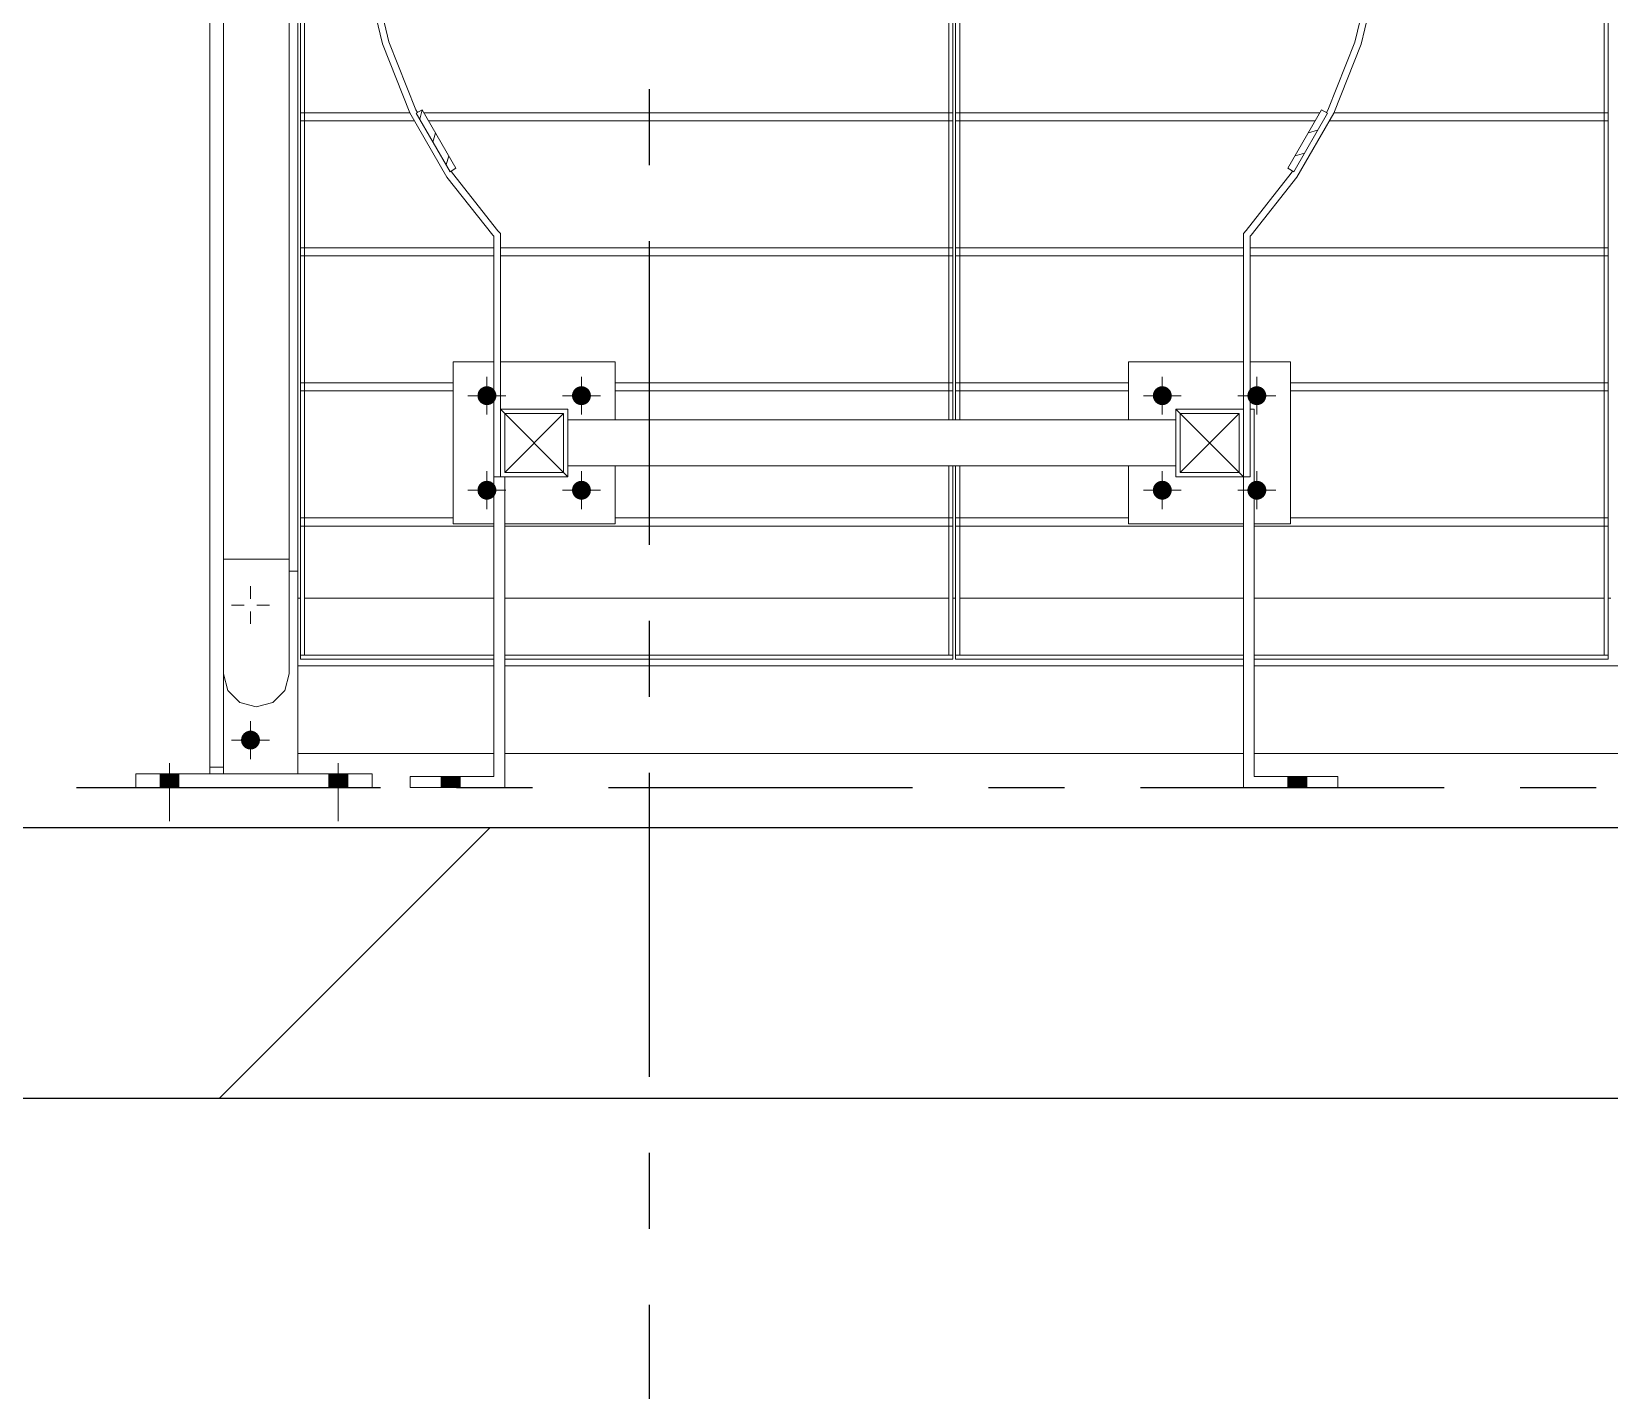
# Model space of a CAD drawing. Header units: millimetres. Extents: x -153298 to 620751, y -313239 to 250031.
# Drawn here: x 31776 to 32944, y 171413 to 172419 of the extents above; entities that cross this region are included whole.
import ezdxf
from ezdxf.enums import TextEntityAlignment as Align

# ---------------------------------------------------------------- set-up
doc = ezdxf.new("R2010")
doc.units = ezdxf.units.MM
for name, pattern in [('CENTER', [2, 1.25, -0.25, 0.25, -0.25]), ('TA_GL_000.90000', [2.475, 0.9, -0.225, 0.225, -0.225, 0.9]), ('XKITLINE00', [0])]:
    doc.linetypes.add(name, pattern=pattern)
for name, color, linetype in [('000 - 0_SYM_DWG_GRIDLINE_MAIN_COLOR_251', 251, 'Continuous'), ('000 - 0_SYM_DWG_SLOPE-SYM_TEXT_COLOR_3', 3, 'Continuous'), ('000 - CONCRETE_WALL_CUT_COLOR_2', 2, 'Continuous'), ('000 - CONCRETE_WALL_HATCH_', 251, 'Continuous'), ('000 - CONCRETE_WALL_WIPEOUT_', 250, 'Continuous'), ('000 - EXISTING_BUILDING_MAIN_COLOR_1', 1, 'Continuous'), ('000 - EXISTING_BUILDING_MAIN_COLOR_251', 251, 'Continuous'), ('000 - EXISTING_CONCRETE_MAIN_COLOR_1', 1, 'Continuous'), ('000 - GRID', 251, 'CENTER')]:
    doc.layers.add(name, color=color, linetype=linetype)
doc.styles.add('ARIAL', font='arial.ttf')
doc.styles.add('TA', font='', dxfattribs={"height": 4.5})
doc.styles.get('TA').set_extended_font_data('Cordia New')

# ---------------------------------------------------------------- blocks, each defined once
blk = doc.blocks.new('*A217216')
at = {"layer": '000 - EXISTING_BUILDING_MAIN_COLOR_251', "linetype": 'XKITLINE00', "lineweight": 0}
for p, q in [((453.143857, 167.194285), (453.118158, 167.219984)), ((453.518158, 166.819984), (453.492558, 166.845584))]:
    blk.add_line(p, q, dxfattribs=at)
blk = doc.blocks.new('*A218217')
at = {"layer": '000 - EXISTING_BUILDING_MAIN_COLOR_251', "linetype": 'XKITLINE00', "lineweight": 0}
for p, q in [((449.143914, 167.194285), (449.118215, 167.219984)), ((449.518215, 166.819984), (449.492615, 166.845584))]:
    blk.add_line(p, q, dxfattribs=at)
blk = doc.blocks.new('*A222221')
at = {"layer": '000 - EXISTING_BUILDING_MAIN_COLOR_251', "linetype": 'XKITLINE00', "lineweight": 0}
for p, q in [((453.95794, 168.871745), (453.903299, 168.857104)), ((453.879363, 168.735646), (453.824722, 168.721005))]:
    blk.add_line(p, q, dxfattribs=at)
blk = doc.blocks.new('*A223222')
at = {"layer": '000 - EXISTING_BUILDING_MAIN_COLOR_251', "linetype": 'XKITLINE00', "lineweight": 0}
for p, q in [((448.640365, 168.938563), (448.655006, 168.993204)), ((448.718942, 168.802463), (448.733583, 168.857104)), ((448.797519, 168.666364), (448.81216, 168.721005))]:
    blk.add_line(p, q, dxfattribs=at)
blk = doc.blocks.new('*A23102230')
at = {"layer": '000 - EXISTING_BUILDING_MAIN_COLOR_251', "linetype": 'XKITLINE00', "lineweight": 0}
for p, q in [((453.518158, 167.219984), (453.118158, 167.219984)), ((453.118158, 167.219984), (453.118158, 166.819984)), ((453.143758, 166.845584), (453.492558, 167.194384)), ((453.492558, 166.845584), (453.143758, 167.194384)), ((453.143758, 166.845584), (453.143758, 167.194384)), ((453.143758, 167.194384), (453.492558, 167.194384)), ((453.492558, 167.194384), (453.492558, 166.845584)), ((453.518158, 166.819984), (453.518158, 167.219984)), ((453.118158, 166.819984), (453.518158, 166.819984)), ((453.492558, 166.845584), (453.143758, 166.845584))]:
    blk.add_line(p, q, dxfattribs=at)
blk = doc.blocks.new('*A23262246')
at = {"layer": '000 - EXISTING_BUILDING_MAIN_COLOR_251', "linetype": 'XKITLINE00', "lineweight": 0}
for p, q in [((449.118215, 166.819984), (449.118215, 167.219984)), ((449.518215, 167.219984), (449.118215, 167.219984)), ((449.143815, 166.845584), (449.492615, 167.194384)), ((449.492615, 166.845584), (449.143815, 167.194384)), ((449.143815, 166.845584), (449.143815, 167.194384)), ((449.143815, 167.194384), (449.492615, 167.194384)), ((449.492615, 167.194384), (449.492615, 166.845584)), ((449.518215, 166.819984), (449.518215, 167.219984)), ((449.118215, 166.819984), (449.518215, 166.819984)), ((449.492615, 166.845584), (449.143815, 166.845584))]:
    blk.add_line(p, q, dxfattribs=at)
blk = doc.blocks.new('*A23302250')
at = {"layer": '000 - EXISTING_BUILDING_MAIN_COLOR_251', "linetype": 'XKITLINE00', "lineweight": 0}
for p, q in [((453.981876, 168.993204), (453.781876, 168.646794)), ((453.816517, 168.626794), (454.016517, 168.973204)), ((454.016517, 168.973204), (453.981876, 168.993204)), ((453.781876, 168.646794), (453.816517, 168.626794))]:
    blk.add_line(p, q, dxfattribs=at)
blk = doc.blocks.new('*A23312251')
at = {"layer": '000 - EXISTING_BUILDING_MAIN_COLOR_251', "linetype": 'XKITLINE00', "lineweight": 0}
for p, q in [((448.620365, 168.973204), (448.655006, 168.993204)), ((448.620365, 168.973204), (448.820365, 168.626794)), ((448.655006, 168.993204), (448.855006, 168.646794)), ((448.820365, 168.626794), (448.855006, 168.646794))]:
    blk.add_line(p, q, dxfattribs=at)
blk = doc.blocks.new('*A23322252')
at = {"layer": '000 - EXISTING_BUILDING_MAIN_COLOR_251', "linetype": 'XKITLINE00', "lineweight": 0}
for p, q in [((450.888656, 173.309511), (450.459474, 173.216181)), ((450.470775, 173.177811), (450.894309, 173.269913)), ((451.326806, 173.340021), (450.888656, 173.309511)), ((450.894309, 173.269913), (451.118441, 173.28552)), ((451.763673, 173.307239), (451.326806, 173.340021)), ((451.518441, 173.285633), (451.757813, 173.267671)), ((451.757813, 173.267671), (452.179805, 173.17369)), ((452.191291, 173.212006), (451.763673, 173.307239)), ((450.459474, 173.216181), (450.048222, 173.061979)), ((450.064934, 173.025638), (450.470775, 173.177811)), ((452.179805, 173.17369), (452.583907, 173.020031)), ((452.60078, 173.056297), (452.191291, 173.212006)), ((450.048222, 173.061979), (449.663482, 172.850124)), ((449.685257, 172.816571), (450.064934, 173.025638)), ((452.583907, 173.020031), (452.961726, 172.809884)), ((452.983638, 172.843348), (452.60078, 173.056297)), ((449.663482, 172.850124), (449.313287, 172.585039)), ((449.33967, 172.554973), (449.685257, 172.816571)), ((452.961726, 172.809884), (453.305417, 172.547613)), ((453.331911, 172.577581), (452.983638, 172.843348)), ((449.313287, 172.585039), (449.004946, 172.272256)), ((449.035386, 172.246306), (449.33967, 172.554973)), ((453.305417, 172.547613), (453.607842, 172.238666)), ((453.638368, 172.264514), (453.331911, 172.577581)), ((449.004946, 172.272256), (448.744897, 171.918305)), ((448.830457, 171.967378), (449.035386, 172.246306)), ((453.607842, 172.238666), (453.806019, 171.967143)), ((453.896645, 171.91065), (453.638368, 172.264514)), ((448.744897, 171.918305), (448.538567, 171.530574)), ((454.101378, 171.523337), (453.896645, 171.91065)), ((448.575144, 171.514383), (448.631532, 171.620347)), ((454.00506, 171.620179), (454.064759, 171.507241)), ((448.538567, 171.530574), (448.390263, 171.117158)), ((448.428791, 171.106407), (448.575144, 171.514383)), ((454.064759, 171.507241), (454.209762, 171.099953)), ((454.248314, 171.110619), (454.101378, 171.523337)), ((448.390263, 171.117158), (448.303082, 170.686686)), ((448.342757, 170.681599), (448.428791, 171.106407)), ((454.209762, 171.099953), (454.294719, 170.676052)), ((454.334403, 170.681066), (454.248314, 171.110619)), ((448.303082, 170.686686), (448.278842, 170.248143)), ((448.318837, 170.248827), (448.342757, 170.681599)), ((454.294719, 170.676052), (454.317864, 170.244342)), ((454.357857, 170.2436), (454.334403, 170.681066)), ((448.278842, 170.248143), (448.318051, 169.810685)), ((448.357529, 169.817124), (448.318837, 170.248827)), ((454.317864, 170.244342), (454.278718, 169.813788)), ((454.318189, 169.807305), (454.357857, 170.2436)), ((448.318051, 169.810685), (448.419889, 169.383443)), ((448.458027, 169.395504), (448.357529, 169.817124)), ((454.278718, 169.813788), (454.178092, 169.393331)), ((454.216222, 169.381242), (454.318189, 169.807305)), ((448.419889, 169.383443), (448.582231, 168.975335)), ((448.618233, 168.992766), (448.458027, 169.395504)), ((454.178092, 169.393331), (454.018077, 168.991703)), ((454.054073, 168.97426), (454.216222, 169.381242)), ((448.582231, 168.975335), (448.801688, 168.59488)), ((448.627231, 168.977168), (448.618233, 168.992766)), ((453.835112, 168.594809), (454.054073, 168.97426)), ((454.00968, 168.977151), (454.018077, 168.991703)), ((448.801688, 168.59488), (449.073679, 168.250021)), ((448.834803, 168.617317), (448.827095, 168.63068)), ((449.103215, 168.276996), (448.834803, 168.617317)), ((453.534338, 168.277735), (453.801997, 168.617246)), ((453.563884, 168.250771), (453.835112, 168.594809)), ((453.801997, 168.617246), (453.809758, 168.630696)), ((449.07909, 168.244097), (449.073679, 168.250021)), ((449.07909, 168.244097), (449.079123, 166.819999)), ((449.119089, 168.259614), (449.103215, 168.276996)), ((449.119113, 167.219984), (449.119089, 168.259614)), ((453.518474, 168.260354), (453.534338, 168.277735)), ((453.518474, 166.819969), (453.518474, 168.260354)), ((453.558474, 168.244844), (453.563884, 168.250771)), ((453.558474, 168.244844), (453.558474, 166.819969)), ((449.079123, 166.819999), (449.118215, 166.82)), ((453.558474, 166.819969), (453.518474, 166.819969))]:
    blk.add_line(p, q, dxfattribs=at)
blk = doc.blocks.new('*A23332253')
at = {"layer": '000 - EXISTING_BUILDING_MAIN_COLOR_251', "linetype": 'XKITLINE00', "lineweight": 0}
for p, q in [((448.838387, 167.5), (448.838387, 166.54)), ((448.838387, 167.5), (449.079107, 167.5)), ((449.119107, 167.5), (449.798387, 167.5)), ((449.798387, 167.156), (449.798387, 167.5)), ((449.798387, 166.54), (449.798387, 166.884)), ((448.838387, 166.54), (449.079815, 166.54)), ((449.143815, 166.54), (449.798387, 166.54))]:
    blk.add_line(p, q, dxfattribs=at)
blk = doc.blocks.new('*A23342254')
at = {"layer": '000 - EXISTING_BUILDING_MAIN_COLOR_251', "linetype": 'XKITLINE00', "lineweight": 0}
for p, q in [((452.838147, 167.156), (452.838147, 167.5)), ((452.838147, 167.5), (453.518474, 167.5)), ((453.558474, 167.5), (453.798147, 167.5)), ((453.798147, 166.54), (453.798147, 167.5)), ((452.838147, 166.54), (452.838147, 166.884)), ((452.838147, 166.54), (453.518158, 166.54)), ((453.582158, 166.54), (453.798147, 166.54))]:
    blk.add_line(p, q, dxfattribs=at)
blk = doc.blocks.new('*A23352255')
at = {"layer": '000 - EXISTING_BUILDING_MAIN_COLOR_251', "linetype": 'XKITLINE00', "lineweight": 0}
for p, q in [((449.079815, 165.044), (449.079815, 166.819999)), ((449.143815, 164.98), (449.143815, 166.819984)), ((448.583815, 165.044), (449.079815, 165.044)), ((448.583815, 164.98), (448.583815, 165.044)), ((449.143815, 164.98), (448.583815, 164.98))]:
    blk.add_line(p, q, dxfattribs=at)
blk = doc.blocks.new('*A23362256')
at = {"layer": '000 - EXISTING_BUILDING_MAIN_COLOR_251', "linetype": 'XKITLINE00', "lineweight": 0}
for p, q in [((453.518158, 167.22), (453.518474, 167.22)), ((453.558474, 167.22), (453.582158, 167.22)), ((453.582158, 165.044), (453.582158, 167.22)), ((453.518158, 164.98), (453.518158, 166.819984)), ((453.582158, 165.044), (454.078158, 165.044)), ((454.078158, 165.044), (454.078158, 164.98)), ((453.518158, 164.98), (454.078158, 164.98))]:
    blk.add_line(p, q, dxfattribs=at)
blk = doc.blocks.new('*A23372257')
at = {"layer": '000 - EXISTING_BUILDING_MAIN_COLOR_251', "linetype": 'XKITLINE00', "lineweight": 0}
for p, q in [((453.118158, 167.156), (449.518547, 167.156)), ((449.518547, 167.156), (449.518547, 166.884)), ((449.518547, 166.884), (453.118158, 166.884))]:
    blk.add_line(p, q, dxfattribs=at)
blk = doc.blocks.new('*A23412261')
at = {"layer": '000 - EXISTING_CONCRETE_MAIN_COLOR_1', "linetype": 'XKITLINE00', "lineweight": 0}
for p, q in [((442.008418, 164.739977), (488.150427, 164.739977)), ((442.008418, 163.139977), (488.150427, 163.139977))]:
    blk.add_line(p, q, dxfattribs=at)
blk = doc.blocks.new('*A23432263')
at = {"layer": '000 - EXISTING_BUILDING_MAIN_COLOR_251'}
for points in [[(449.0933, 167.2891), (449.0901, 167.2786), (449.0849, 167.2689), (449.078, 167.2604), (449.0695, 167.2534), (449.0598, 167.2483), (449.0493, 167.2451), (449.0384, 167.244), (449.0275, 167.2451), (449.017, 167.2483), (449.0073, 167.2534), (448.9988, 167.2604), (448.9918, 167.2689), (448.9866, 167.2786), (448.9835, 167.2891), (448.9824, 167.3), (448.9835, 167.3109), (448.9866, 167.3214), (448.9918, 167.3311), (448.9988, 167.3396), (449.0073, 167.3466), (449.017, 167.3517), (449.0275, 167.3549), (449.0384, 167.356), (449.0493, 167.3549), (449.0598, 167.3517), (449.0695, 167.3466), (449.078, 167.3396), (449.0849, 167.3311), (449.0901, 167.3214), (449.0933, 167.3109), (449.0944, 167.3)], [(449.6533, 167.2891), (449.6501, 167.2786), (449.6449, 167.2689), (449.638, 167.2604), (449.6295, 167.2534), (449.6198, 167.2483), (449.6093, 167.2451), (449.5984, 167.244), (449.5875, 167.2451), (449.577, 167.2483), (449.5673, 167.2534), (449.5588, 167.2604), (449.5518, 167.2689), (449.5466, 167.2786), (449.5435, 167.2891), (449.5424, 167.3), (449.5435, 167.3109), (449.5466, 167.3214), (449.5518, 167.3311), (449.5588, 167.3396), (449.5673, 167.3466), (449.577, 167.3517), (449.5875, 167.3549), (449.5984, 167.356), (449.6093, 167.3549), (449.6198, 167.3517), (449.6295, 167.3466), (449.638, 167.3396), (449.6449, 167.3311), (449.6501, 167.3214), (449.6533, 167.3109), (449.6544, 167.3)], [(449.0933, 166.7291), (449.0901, 166.7186), (449.0849, 166.7089), (449.078, 166.7004), (449.0695, 166.6934), (449.0598, 166.6883), (449.0493, 166.6851), (449.0384, 166.684), (449.0275, 166.6851), (449.017, 166.6883), (449.0073, 166.6934), (448.9988, 166.7004), (448.9918, 166.7089), (448.9866, 166.7186), (448.9835, 166.7291), (448.9824, 166.74), (448.9835, 166.7509), (448.9866, 166.7614), (448.9918, 166.7711), (448.9988, 166.7796), (449.0073, 166.7866), (449.017, 166.7917), (449.0275, 166.7949), (449.0384, 166.796), (449.0493, 166.7949), (449.0598, 166.7917), (449.0695, 166.7866), (449.078, 166.7796), (449.0849, 166.7711), (449.0901, 166.7614), (449.0933, 166.7509), (449.0944, 166.74)], [(449.6533, 166.7291), (449.6501, 166.7186), (449.6449, 166.7089), (449.638, 166.7004), (449.6295, 166.6934), (449.6198, 166.6883), (449.6093, 166.6851), (449.5984, 166.684), (449.5875, 166.6851), (449.577, 166.6883), (449.5673, 166.6934), (449.5588, 166.7004), (449.5518, 166.7089), (449.5466, 166.7186), (449.5435, 166.7291), (449.5424, 166.74), (449.5435, 166.7509), (449.5466, 166.7614), (449.5518, 166.7711), (449.5588, 166.7796), (449.5673, 166.7866), (449.577, 166.7917), (449.5875, 166.7949), (449.5984, 166.796), (449.6093, 166.7949), (449.6198, 166.7917), (449.6295, 166.7866), (449.638, 166.7796), (449.6449, 166.7711), (449.6501, 166.7614), (449.6533, 166.7509), (449.6544, 166.74)]]:
    blk.add_hatch(color=256, dxfattribs=at).paths.add_polyline_path(points, flags=17)
at = {"layer": '000 - EXISTING_BUILDING_MAIN_COLOR_251', "linetype": 'XKITLINE00', "lineweight": 0}
for p, q in [((449.0384, 167.412), (449.0384, 167.188)), ((449.5984, 167.412), (449.5984, 167.188)), ((448.9264, 167.3), (449.1504, 167.3)), ((449.4864, 167.3), (449.7104, 167.3)), ((449.0384, 166.852), (449.0384, 166.628)), ((449.5984, 166.852), (449.5984, 166.628)), ((448.9264, 166.74), (449.1504, 166.74)), ((449.4864, 166.74), (449.7104, 166.74))]:
    blk.add_line(p, q, dxfattribs=at)
blk = doc.blocks.new('*A23442264')
at = {"layer": '000 - EXISTING_BUILDING_MAIN_COLOR_251'}
for points in [[(453.0931, 167.2891), (453.0899, 167.2786), (453.0847, 167.2689), (453.0777, 167.2604), (453.0693, 167.2534), (453.0596, 167.2483), (453.0491, 167.2451), (453.0381, 167.244), (453.0272, 167.2451), (453.0167, 167.2483), (453.007, 167.2534), (452.9985, 167.2604), (452.9916, 167.2689), (452.9864, 167.2786), (452.9832, 167.2891), (452.9821, 167.3), (452.9832, 167.3109), (452.9864, 167.3214), (452.9916, 167.3311), (452.9985, 167.3396), (453.007, 167.3466), (453.0167, 167.3517), (453.0272, 167.3549), (453.0381, 167.356), (453.0491, 167.3549), (453.0596, 167.3517), (453.0693, 167.3466), (453.0777, 167.3396), (453.0847, 167.3311), (453.0899, 167.3214), (453.0931, 167.3109), (453.0941, 167.3)], [(453.6531, 167.2891), (453.6499, 167.2786), (453.6447, 167.2689), (453.6377, 167.2604), (453.6293, 167.2534), (453.6196, 167.2483), (453.6091, 167.2451), (453.5981, 167.244), (453.5872, 167.2451), (453.5767, 167.2483), (453.567, 167.2534), (453.5585, 167.2604), (453.5516, 167.2689), (453.5464, 167.2786), (453.5432, 167.2891), (453.5421, 167.3), (453.5432, 167.3109), (453.5464, 167.3214), (453.5516, 167.3311), (453.5585, 167.3396), (453.567, 167.3466), (453.5767, 167.3517), (453.5872, 167.3549), (453.5981, 167.356), (453.6091, 167.3549), (453.6196, 167.3517), (453.6293, 167.3466), (453.6377, 167.3396), (453.6447, 167.3311), (453.6499, 167.3214), (453.6531, 167.3109), (453.6541, 167.3)], [(453.0931, 166.7291), (453.0899, 166.7186), (453.0847, 166.7089), (453.0777, 166.7004), (453.0693, 166.6934), (453.0596, 166.6883), (453.0491, 166.6851), (453.0381, 166.684), (453.0272, 166.6851), (453.0167, 166.6883), (453.007, 166.6934), (452.9985, 166.7004), (452.9916, 166.7089), (452.9864, 166.7186), (452.9832, 166.7291), (452.9821, 166.74), (452.9832, 166.7509), (452.9864, 166.7614), (452.9916, 166.7711), (452.9985, 166.7796), (453.007, 166.7866), (453.0167, 166.7917), (453.0272, 166.7949), (453.0381, 166.796), (453.0491, 166.7949), (453.0596, 166.7917), (453.0693, 166.7866), (453.0777, 166.7796), (453.0847, 166.7711), (453.0899, 166.7614), (453.0931, 166.7509), (453.0941, 166.74)], [(453.6531, 166.7291), (453.6499, 166.7186), (453.6447, 166.7089), (453.6377, 166.7004), (453.6293, 166.6934), (453.6196, 166.6883), (453.6091, 166.6851), (453.5981, 166.684), (453.5872, 166.6851), (453.5767, 166.6883), (453.567, 166.6934), (453.5585, 166.7004), (453.5516, 166.7089), (453.5464, 166.7186), (453.5432, 166.7291), (453.5421, 166.74), (453.5432, 166.7509), (453.5464, 166.7614), (453.5516, 166.7711), (453.5585, 166.7796), (453.567, 166.7866), (453.5767, 166.7917), (453.5872, 166.7949), (453.5981, 166.796), (453.6091, 166.7949), (453.6196, 166.7917), (453.6293, 166.7866), (453.6377, 166.7796), (453.6447, 166.7711), (453.6499, 166.7614), (453.6531, 166.7509), (453.6541, 166.74)]]:
    blk.add_hatch(color=256, dxfattribs=at).paths.add_polyline_path(points, flags=17)
at = {"layer": '000 - EXISTING_BUILDING_MAIN_COLOR_251', "linetype": 'XKITLINE00', "lineweight": 0}
for p, q in [((453.0381, 167.412), (453.0381, 167.188)), ((453.5981, 167.412), (453.5981, 167.188)), ((452.9261, 167.3), (453.1501, 167.3)), ((453.4861, 167.3), (453.7101, 167.3)), ((453.0381, 166.852), (453.0381, 166.628)), ((453.5981, 166.852), (453.5981, 166.628)), ((452.9261, 166.74), (453.1501, 166.74)), ((453.4861, 166.74), (453.7101, 166.74))]:
    blk.add_line(p, q, dxfattribs=at)
blk = doc.blocks.new('*A23452265')
at = {"layer": '000 - EXISTING_BUILDING_MAIN_COLOR_251'}
blk.add_hatch(color=256, dxfattribs=at).paths.add_polyline_path([(448.8798, 165.044), (448.8798, 164.98), (448.7678, 164.98), (448.7678, 165.044)], flags=17)
at = {"layer": '000 - EXISTING_BUILDING_MAIN_COLOR_251', "linetype": 'XKITLINE00', "lineweight": 0}
for p, q in [((448.7678, 164.98), (448.7678, 165.044)), ((448.8238, 164.98), (448.8238, 165.044)), ((448.8798, 164.98), (448.8798, 165.044))]:
    blk.add_line(p, q, dxfattribs=at)
blk = doc.blocks.new('*A23462266')
at = {"layer": '000 - EXISTING_BUILDING_MAIN_COLOR_251'}
blk.add_hatch(color=256, dxfattribs=at).paths.add_polyline_path([(453.7822, 164.98), (453.7822, 165.044), (453.8942, 165.044), (453.8942, 164.98)], flags=17)
at = {"layer": '000 - EXISTING_BUILDING_MAIN_COLOR_251', "linetype": 'XKITLINE00', "lineweight": 0}
for p, q in [((453.7822, 165.044), (453.7822, 164.98)), ((453.8382, 165.044), (453.8382, 164.98)), ((453.8942, 165.044), (453.8942, 164.98))]:
    blk.add_line(p, q, dxfattribs=at)
blk = doc.blocks.new('*A23972317')
at = {"layer": '000 - EXISTING_BUILDING_MAIN_COLOR_251', "linetype": 'XKITLINE00', "lineweight": 0}
for p, q in [((447.918315, 165.699943), (449.079815, 165.699943)), ((449.143815, 165.699943), (453.518158, 165.699943)), ((453.582158, 165.699943), (464.477947, 165.699943)), ((447.918315, 165.179943), (449.079815, 165.179943)), ((449.143815, 165.179943), (453.518158, 165.179943)), ((453.582158, 165.179943), (464.477947, 165.179943))]:
    blk.add_line(p, q, dxfattribs=at)
blk = doc.blocks.new('*A24002320')
at = {"layer": '000 - EXISTING_BUILDING_MAIN_COLOR_251', "linetype": 'XKITLINE00', "lineweight": 0}
for p, q in [((447.918315, 166.099943), (447.934297, 166.099943)), ((447.958297, 166.099943), (449.079815, 166.099943)), ((449.143815, 166.099943), (451.774297, 166.099943)), ((451.798297, 166.099943), (451.814297, 166.099943)), ((451.838297, 166.099943), (453.518158, 166.099943)), ((453.582158, 166.099943), (455.654297, 166.099943)), ((455.678297, 166.099943), (455.694297, 166.099943))]:
    blk.add_line(p, q, dxfattribs=at)
blk = doc.blocks.new('*A24032323')
at = {"layer": '000 - EXISTING_BUILDING_MAIN_COLOR_251', "linetype": 'XKITLINE00', "lineweight": 0}
for p, q in [((455.654297, 165.763943), (455.654297, 176.939961)), ((455.654297, 176.939961), (455.678297, 176.939961)), ((455.678297, 165.763943), (455.678297, 176.939961)), ((455.654297, 165.763943), (455.678297, 165.763943))]:
    blk.add_line(p, q, dxfattribs=at)
blk = doc.blocks.new('*A24172337')
at = {"layer": '000 - EXISTING_BUILDING_MAIN_COLOR_251', "linetype": 'XKITLINE00', "lineweight": 0}
for p, q in [((451.814297, 166.575961), (451.814297, 166.527961)), ((451.814297, 166.575961), (452.838147, 166.575961)), ((451.814297, 166.527961), (453.518158, 166.527961)), ((453.582158, 166.527961), (455.678297, 166.527961)), ((453.798147, 166.575961), (455.678297, 166.575961)), ((455.678297, 166.575961), (455.678297, 166.527961))]:
    blk.add_line(p, q, dxfattribs=at)
blk = doc.blocks.new('*A24182338')
at = {"layer": '000 - EXISTING_BUILDING_MAIN_COLOR_251', "linetype": 'XKITLINE00', "lineweight": 0}
for p, q in [((451.814297, 167.375961), (451.814297, 167.327961)), ((451.814297, 167.375961), (452.838147, 167.375961)), ((453.798147, 167.375961), (455.678297, 167.375961)), ((455.678297, 167.375961), (455.678297, 167.327961)), ((451.814297, 167.327961), (452.838147, 167.327961)), ((453.798147, 167.327961), (455.678297, 167.327961))]:
    blk.add_line(p, q, dxfattribs=at)
blk = doc.blocks.new('*A24192339')
at = {"layer": '000 - EXISTING_BUILDING_MAIN_COLOR_251', "linetype": 'XKITLINE00', "lineweight": 0}
for p, q in [((451.814297, 168.175961), (451.814297, 168.127961)), ((451.814297, 168.175961), (453.518474, 168.175961)), ((451.814297, 168.127961), (453.518474, 168.127961)), ((453.558474, 168.175961), (455.678297, 168.175961)), ((453.558474, 168.127961), (455.678297, 168.127961)), ((455.678297, 168.175961), (455.678297, 168.127961))]:
    blk.add_line(p, q, dxfattribs=at)
blk = doc.blocks.new('*A24202340')
at = {"layer": '000 - EXISTING_BUILDING_MAIN_COLOR_251', "linetype": 'XKITLINE00', "lineweight": 0}
for p, q in [((451.814297, 168.975961), (451.814297, 168.927961)), ((451.814297, 168.975961), (453.971921, 168.975961)), ((454.054751, 168.975961), (455.678297, 168.975961)), ((455.678297, 168.975961), (455.678297, 168.927961)), ((451.814297, 168.927961), (453.944208, 168.927961)), ((454.027357, 168.927961), (455.678297, 168.927961))]:
    blk.add_line(p, q, dxfattribs=at)
blk = doc.blocks.new('*A24252345')
at = {"layer": '000 - EXISTING_BUILDING_MAIN_COLOR_251', "linetype": 'XKITLINE00', "lineweight": 0}
for p, q in [((451.814297, 165.763943), (451.814297, 165.739943)), ((451.814297, 165.763943), (453.518158, 165.763943)), ((451.814297, 165.739943), (453.518158, 165.739943)), ((453.582158, 165.763943), (455.678297, 165.763943)), ((453.582158, 165.739943), (455.678297, 165.739943)), ((455.678297, 165.763943), (455.678297, 165.739943))]:
    blk.add_line(p, q, dxfattribs=at)
blk = doc.blocks.new('*A24532373')
at = {"layer": '000 - EXISTING_BUILDING_MAIN_COLOR_251', "linetype": 'XKITLINE00', "lineweight": 0}
for p, q in [((447.478315, 175.69997), (447.478315, 166.33197)), ((447.478315, 175.69997), (447.867115, 175.69997)), ((447.867115, 166.33197), (447.867115, 175.69997)), ((447.478315, 166.33197), (447.867115, 166.33197))]:
    blk.add_line(p, q, dxfattribs=at)
blk = doc.blocks.new('*A24542374')
at = {"layer": '000 - EXISTING_BUILDING_MAIN_COLOR_1', "linetype": 'XKITLINE00', "lineweight": 0}
for p, q in [((446.958375, 164.979961), (446.958375, 165.059961)), ((446.958375, 165.059961), (447.398318, 165.059961)), ((447.918347, 165.059961), (448.358375, 165.059961)), ((448.358375, 164.979961), (448.358375, 165.059961)), ((446.958375, 164.979961), (448.358375, 164.979961))]:
    blk.add_line(p, q, dxfattribs=at)
blk = doc.blocks.new('*A24552375')
at = {"layer": '000 - EXISTING_BUILDING_MAIN_COLOR_251', "linetype": 'XKITLINE00', "lineweight": 0}
for p, q in [((447.918318, 171.61597), (447.918318, 175.77997)), ((447.918318, 166.259961), (447.918318, 170.41597)), ((447.398318, 165.059961), (447.398318, 165.099943)), ((447.398318, 165.059961), (447.478347, 165.059961))]:
    blk.add_line(p, q, dxfattribs=at)
blk = doc.blocks.new('*A24562376')
at = {"layer": '000 - EXISTING_BUILDING_MAIN_COLOR_1', "linetype": 'XKITLINE00', "lineweight": 0}
for p, q in [((447.934297, 165.763943), (447.934297, 176.939961)), ((447.934297, 176.939961), (447.958297, 176.939961)), ((447.958297, 165.763943), (447.958297, 176.939961)), ((447.934297, 165.763943), (447.958297, 165.763943))]:
    blk.add_line(p, q, dxfattribs=at)
blk = doc.blocks.new('*A24572377')
at = {"layer": '000 - EXISTING_BUILDING_MAIN_COLOR_251', "linetype": 'XKITLINE00', "lineweight": 0}
for p, q in [((451.774297, 173.304873), (451.774297, 176.939961)), ((451.774297, 176.939961), (451.798297, 176.939961)), ((451.798297, 173.299528), (451.798297, 176.939961)), ((451.774297, 167.156), (451.774297, 173.264)), ((451.798297, 167.156), (451.798297, 173.258655)), ((451.774297, 165.763943), (451.774297, 166.884)), ((451.798297, 165.763943), (451.798297, 166.884)), ((451.774297, 165.763943), (451.798297, 165.763943))]:
    blk.add_line(p, q, dxfattribs=at)
blk = doc.blocks.new('*A24582378')
at = {"layer": '000 - EXISTING_BUILDING_MAIN_COLOR_251', "linetype": 'XKITLINE00', "lineweight": 0}
for p, q in [((451.814297, 173.295965), (451.814297, 176.939961)), ((451.814297, 176.939961), (451.838297, 176.939961)), ((451.838297, 173.29062), (451.838297, 176.939961)), ((451.814297, 167.156), (451.814297, 173.255091)), ((451.838297, 167.156), (451.838297, 173.249746)), ((451.814297, 165.763943), (451.814297, 166.884)), ((451.838297, 165.763943), (451.838297, 166.884)), ((451.814297, 165.763943), (451.838297, 165.763943))]:
    blk.add_line(p, q, dxfattribs=at)
blk = doc.blocks.new('*A24592379')
at = {"layer": '000 - EXISTING_BUILDING_MAIN_COLOR_1', "linetype": 'XKITLINE00', "lineweight": 0}
for p, q in [((447.478318, 176.979961), (447.398318, 176.979961)), ((447.398318, 176.979961), (447.398318, 165.099943)), ((447.478318, 176.379863), (447.478318, 176.979961)), ((447.478318, 165.099943), (447.478318, 165.652041)), ((447.398318, 165.099943), (447.478318, 165.099943))]:
    blk.add_line(p, q, dxfattribs=at)
blk = doc.blocks.new('*A24602380')
at = {"layer": '000 - EXISTING_BUILDING_MAIN_COLOR_1', "linetype": 'XKITLINE00', "lineweight": 0}
for p, q in [((447.867147, 166.259961), (447.918347, 166.259961)), ((447.918347, 166.259961), (447.918347, 165.059961)), ((447.478347, 165.059961), (447.478347, 165.099943)), ((447.918347, 165.059961), (447.478347, 165.059961))]:
    blk.add_line(p, q, dxfattribs=at)
blk = doc.blocks.new('*A24612381')
at = {"layer": '000 - EXISTING_BUILDING_MAIN_COLOR_251', "linetype": 'XKITLINE00', "lineweight": 0}
for p, q in [((447.934297, 166.575961), (447.934297, 166.527961)), ((447.934297, 166.575961), (448.838387, 166.575961)), ((447.934297, 166.527961), (449.079815, 166.527961)), ((449.143815, 166.527961), (451.798297, 166.527961)), ((449.798387, 166.575961), (451.798297, 166.575961)), ((451.798297, 166.575961), (451.798297, 166.527961))]:
    blk.add_line(p, q, dxfattribs=at)
blk = doc.blocks.new('*A24622382')
at = {"layer": '000 - EXISTING_BUILDING_MAIN_COLOR_251', "linetype": 'XKITLINE00', "lineweight": 0}
for p, q in [((447.934297, 167.375961), (447.934297, 167.327961)), ((447.934297, 167.375961), (448.838387, 167.375961)), ((449.798387, 167.375961), (451.798297, 167.375961)), ((451.798297, 167.375961), (451.798297, 167.327961)), ((447.934297, 167.327961), (448.838387, 167.327961)), ((449.798387, 167.327961), (451.798297, 167.327961))]:
    blk.add_line(p, q, dxfattribs=at)
blk = doc.blocks.new('*A24632383')
at = {"layer": '000 - EXISTING_BUILDING_MAIN_COLOR_251', "linetype": 'XKITLINE00', "lineweight": 0}
for p, q in [((447.934297, 168.175961), (447.934297, 168.127961)), ((447.934297, 168.175961), (449.079091, 168.175961)), ((447.934297, 168.127961), (449.079092, 168.127961)), ((449.119091, 168.175961), (451.798297, 168.175961)), ((449.119092, 168.127961), (451.798297, 168.127961)), ((451.798297, 168.175961), (451.798297, 168.127961))]:
    blk.add_line(p, q, dxfattribs=at)
blk = doc.blocks.new('*A24642384')
at = {"layer": '000 - EXISTING_BUILDING_MAIN_COLOR_251', "linetype": 'XKITLINE00', "lineweight": 0}
for p, q in [((447.934297, 165.763943), (447.934297, 165.739943)), ((447.934297, 165.763943), (449.079815, 165.763943)), ((447.934297, 165.739943), (449.079815, 165.739943)), ((449.143815, 165.763943), (451.798297, 165.763943)), ((449.143815, 165.739943), (451.798297, 165.739943)), ((451.798297, 165.763943), (451.798297, 165.739943))]:
    blk.add_line(p, q, dxfattribs=at)
blk = doc.blocks.new('*A24662386')
at = {"layer": '000 - EXISTING_BUILDING_MAIN_COLOR_251', "linetype": 'XKITLINE00', "lineweight": 0}
for p, q in [((447.934297, 168.975961), (447.934297, 168.927961)), ((447.934297, 168.975961), (448.58187, 168.975961)), ((448.664961, 168.975961), (451.798297, 168.975961)), ((451.798297, 168.975961), (451.798297, 168.927961)), ((447.934297, 168.927961), (448.609558, 168.927961)), ((448.692674, 168.927961), (451.798297, 168.927961))]:
    blk.add_line(p, q, dxfattribs=at)
blk = doc.blocks.new('*A24712391')
at = {"layer": '000 - EXISTING_BUILDING_MAIN_COLOR_1', "linetype": 'XKITLINE00', "lineweight": 0}
for p, q in [((447.478347, 165.651934), (447.478347, 166.331934)), ((447.867147, 166.331934), (447.478347, 166.331934)), ((447.867147, 165.651934), (447.867147, 166.331934)), ((447.504391, 165.554734), (447.478347, 165.651934)), ((447.867147, 165.651934), (447.841102, 165.554734)), ((447.575547, 165.483579), (447.504391, 165.554734)), ((447.841102, 165.554734), (447.769947, 165.483579)), ((447.672747, 165.457534), (447.575547, 165.483579)), ((447.769947, 165.483579), (447.672747, 165.457534))]:
    blk.add_line(p, q, dxfattribs=at)
blk = doc.blocks.new('*A24722392')
at = {"layer": '000 - EXISTING_BUILDING_MAIN_COLOR_1'}
for points in [[(447.2144, 165.06), (447.2144, 164.98), (447.1024, 164.98), (447.1024, 165.06)], [(447.2144, 165.06), (447.2144, 164.98), (447.1024, 164.98), (447.1024, 165.06)], [(448.2144, 165.06), (448.2144, 164.98), (448.1024, 164.98), (448.1024, 165.06)], [(448.2144, 165.06), (448.2144, 164.98), (448.1024, 164.98), (448.1024, 165.06)]]:
    blk.add_hatch(color=256, dxfattribs=at).paths.add_polyline_path(points, flags=17)
at = {"layer": '000 - EXISTING_BUILDING_MAIN_COLOR_1', "linetype": 'XKITLINE00', "lineweight": 0}
for p, q in [((447.1584, 165.1233), (447.1584, 164.78)), ((447.1584, 165.1233), (447.1584, 164.78)), ((448.1584, 165.1233), (448.1584, 164.78)), ((448.1584, 165.1233), (448.1584, 164.78)), ((447.1024, 165.06), (447.1024, 164.98)), ((447.1024, 165.06), (447.1024, 164.98)), ((447.2144, 165.06), (447.2144, 164.98)), ((447.2144, 165.06), (447.2144, 164.98)), ((448.1024, 165.06), (448.1024, 164.98)), ((448.1024, 165.06), (448.1024, 164.98)), ((448.2144, 165.06), (448.2144, 164.98)), ((448.2144, 165.06), (448.2144, 164.98))]:
    blk.add_line(p, q, dxfattribs=at)
blk = doc.blocks.new('*A24732393')
at = {"layer": '000 - EXISTING_BUILDING_MAIN_COLOR_1'}
blk.add_hatch(color=256, dxfattribs=at).paths.add_polyline_path([(447.6493, 165.3149), (447.6598, 165.3117), (447.6695, 165.3065), (447.6779, 165.2996), (447.6849, 165.2911), (447.6901, 165.2814), (447.6933, 165.2709), (447.6943, 165.26), (447.6933, 165.249), (447.6901, 165.2385), (447.6849, 165.2288), (447.6779, 165.2204), (447.6695, 165.2134), (447.6598, 165.2082), (447.6493, 165.205), (447.6383, 165.204), (447.6274, 165.205), (447.6169, 165.2082), (447.6072, 165.2134), (447.5987, 165.2204), (447.5918, 165.2288), (447.5866, 165.2385), (447.5834, 165.249), (447.5823, 165.26), (447.5834, 165.2709), (447.5866, 165.2814), (447.5918, 165.2911), (447.5987, 165.2996), (447.6072, 165.3065), (447.6169, 165.3117), (447.6274, 165.3149), (447.6383, 165.316)], flags=17)
at = {"layer": '000 - EXISTING_BUILDING_MAIN_COLOR_1', "linetype": 'XKITLINE00', "lineweight": 0}
for p, q in [((447.6383, 166.172), (447.6383, 166.0974)), ((447.5263, 166.06), (447.6009, 166.06)), ((447.7503, 166.06), (447.6758, 166.06)), ((447.6383, 165.948), (447.6383, 166.0226)), ((447.6383, 165.148), (447.6383, 165.372)), ((447.5263, 165.26), (447.7503, 165.26))]:
    blk.add_line(p, q, dxfattribs=at)
blk = doc.blocks.new('*U6386')
at = {"layer": '000 - CONCRETE_WALL_HATCH_'}
h = blk.add_hatch(dxfattribs=at)
h.set_pattern_fill('ANSI31', color=256, scale=0.5)
h.set_pattern_definition([(45, (11535.5, -840506.8), (-841.899, 841.899), [])])
h.paths.add_polyline_path([(0, 0), (5767.8, 0), (5767.8, 200), (0, 200)])
at = {"layer": '000 - CONCRETE_WALL_CUT_COLOR_2', "lineweight": -2}
for points in [[(0, 0), (5767.8, 0)], [(5767.8, 200), (0, 200)]]:
    blk.add_lwpolyline(points, dxfattribs=at)
blk = doc.blocks.new('W-1-PP19-ST-ENT1-1_20260610-023014_UPPF_ST')
at = {"layer": '000 - EXISTING_BUILDING_MAIN_COLOR_1', "lineweight": 0, "xscale": 125, "yscale": 125, "zscale": 125}
for name in ['*A24592379', '*A24562376', '*A24712391', '*A24602380', '*A24732393', '*A24542374', '*A24722392']:
    blk.add_blockref(name, (-56249.8, -16564.5), dxfattribs=at)
at = {"layer": '000 - EXISTING_BUILDING_MAIN_COLOR_251', "lineweight": 0, "xscale": 125, "yscale": 125, "zscale": 125}
for name in ['*A24572377', '*A24582378', '*A24032323', '*A24552375', '*A24532373', '*A23322252', '*A24662386', '*A23312251', '*A223222', '*A24202340', '*A23302250', '*A222221', '*A24632383', '*A24192339', '*A23332253', '*A23342254', '*A24622382', '*A23432263', '*A24182338', '*A23442264', '*A218217', '*A23262246', '*A217216', '*A23102230', '*A23362256', '*A23372257', '*A23352255', '*A24612381', '*A24172337', '*A24002320', '*A23972317', '*A24642384', '*A24252345', '*A23452265', '*A23462266']:
    blk.add_blockref(name, (-56249.8, -16564.5), dxfattribs=at)
at = {"layer": '000 - EXISTING_CONCRETE_MAIN_COLOR_1', "lineweight": 0, "xscale": 125, "yscale": 125, "zscale": 125}
blk.add_blockref('*A23412261', (-56249.8, -16564.5), dxfattribs=at)
blk.add_blockref('*U6386', (-998.8, 3828))
blk = doc.blocks.new('*U4771')
at = {"layer": '000 - 0_SYM_DWG_GRIDLINE_MAIN_COLOR_251', "color": 0, "linetype": 'ByBlock', "ltscale": 5}
blk.add_line((20, 0), (-188, 0), dxfattribs=at)
at = {"style": 'TA', "flags": 1}
blk.add_attdef('LOCATION', (6, -6), '', height=4.5, rotation=270, dxfattribs=at)
at = {"layer": '000 - 0_SYM_DWG_SLOPE-SYM_TEXT_COLOR_3', "style": 'ARIAL'}
blk.add_attdef('GRID-HEAD', text='', height=4, rotation=270, dxfattribs=at).set_placement((40, 0), align=Align.MIDDLE_CENTER)
blk = doc.blocks.new('*U4769')
at = {"layer": '000 - 0_SYM_DWG_GRIDLINE_MAIN_COLOR_251', "color": 0, "linetype": 'ByBlock', "ltscale": 5}
blk.add_line((20, 0), (-600, 0), dxfattribs=at)
at = {"style": 'TA', "flags": 1}
blk.add_attdef('LOCATION', (6, -6), '', height=4.5, rotation=270, dxfattribs=at)
at = {"layer": '000 - 0_SYM_DWG_SLOPE-SYM_TEXT_COLOR_3', "style": 'ARIAL'}
blk.add_attdef('GRID-HEAD', text='', height=4, rotation=180, dxfattribs=at).set_placement((40, 0), align=Align.MIDDLE_CENTER)
blk = doc.blocks.new('W-1-PP19-ST-ENT1-1_20260610-010700_LOPF_DIMS')
at = {"layer": '000 - GRID', "linetype": 'TA_GL_000.90000'}
for name, p, xscale, yscale, zscale, rotation in [('*U4771', (0, 7400), 50.00000000000004, 50.00000000000004, 50.00000000000004, 90), ('*U4769', (-2180, 4058), 50, 50, 50, 180)]:
    blk.add_blockref(name, p, dxfattribs=dict(at, xscale=xscale, yscale=yscale, zscale=zscale, rotation=rotation))

msp = doc.modelspace()

# ---------------------------------------------------------------- block references
at = {"color": 6}
msp.add_blockref('W-1-PP19-ST-ENT1-1_20260610-023014_UPPF_ST', (32232.7713, 167801.6448), dxfattribs=at)

# ---------------------------------------------------------------- next in the draw order: block references
msp.add_blockref('W-1-PP19-ST-ENT1-1_20260610-010700_LOPF_DIMS', (32232.7713, 167801.6448), dxfattribs=at)

doc.saveas('drawing.dxf')
